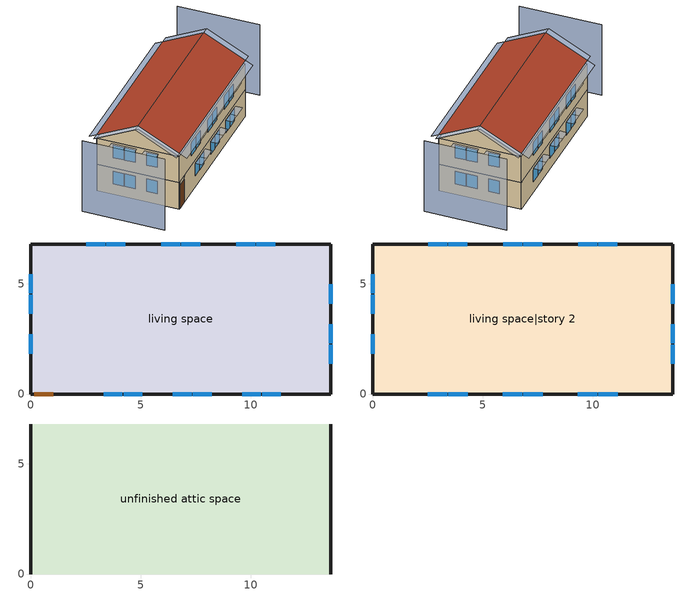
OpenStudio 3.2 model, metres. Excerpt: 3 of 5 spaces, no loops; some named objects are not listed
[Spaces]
living space
 floor foundation (FloorFndGrndFinSlab): 0,0 0,6.82 13.63,6.82 13.63,0 z0
 wall outside (WallExtInsFin): 0,6.82 0,0 0.13,0 1.05,0 13.63,0 13.63,6.82 0,6.82 z0:2.44
 window (WindowConstruction): 3.32,0 4.16,0 / 4.22,0 5.07,0 / 6.46,0 7.31,0 / 7.37,0 8.22,0 / 9.61,0 10.45,0 / 10.52,0 11.36,0 z1:2.13; 11.12,6.82 10.25,6.82 / 10.19,6.82 9.33,6.82 / 7.71,6.82 6.85,6.82 / 6.79,6.82 5.92,6.82 / 4.3,6.82 3.44,6.82 / 3.38,6.82 2.51,6.82 / 0,5.44 0,4.57 / 0,4.51 0,3.65 / 0,2.7 0,1.84 / 13.63,1.38 13.63,2.24 / 13.63,2.3 13.63,3.17 / 13.63,4.11 13.63,4.98 z0.98:2.13
 door (Door): 0.15,0 1.02,0 z0:2.13
living space|story 2
 floor to living space (FloorFinUninsFin): 0,0 0,6.82 13.63,6.82 13.63,0 z2.44
 wall outside (WallExtInsFin): 0,6.82 0,0 13.63,0 13.63,6.82 0,6.82 z2.44:4.88
 window (WindowConstruction): 2.5,0 3.38,0 / 3.44,0 4.32,0 / 5.9,0 6.79,0 / 6.85,0 7.73,0 / 9.31,0 10.19,0 / 10.25,0 11.14,0 z3.4:4.57; 11.12,6.82 10.25,6.82 / 10.19,6.82 9.33,6.82 / 7.71,6.82 6.85,6.82 / 6.79,6.82 5.92,6.82 / 4.3,6.82 3.44,6.82 / 3.38,6.82 2.51,6.82 / 0,5.44 0,4.57 / 0,4.51 0,3.65 / 0,2.7 0,1.84 / 13.63,1.38 13.63,2.24 / 13.63,2.3 13.63,3.17 / 13.63,4.11 13.63,4.98 z3.42:4.57
unfinished attic space
 floor to living space|story 2 (FloorFinInsUnfinAttic): 0,6.82 13.63,6.82 13.63,0 0,0 z4.88
 wall outside (WallExtUninsUnfin): 0,3.41,6.58 0,6.82,4.88 0,0,4.88; 13.63,3.41,6.58 13.63,0,4.88 13.63,6.82,4.88
 roof outside (RoofUnfinInsExt): 13.63,3.41,6.89 0,3.41,6.89 0,0,5.18 13.63,0,5.18; 0,3.41,6.89 13.63,3.41,6.89 13.63,6.82,5.18 0,6.82,5.18
shading: -3.05,6.82 -3.05,0 / 16.68,0 16.68,6.82 z0:6.58; -0.61,6.82,5.18 -0.61,3.41,6.89 0,3.41,6.89 0,6.82,5.18; 14.24,3.41,6.89 14.24,6.82,5.18 13.63,6.82,5.18 13.63,3.41,6.89; 13.63,7.43,4.88 0,7.43,4.88 0,6.82,5.18 13.63,6.82,5.18; 14.24,0,5.18 14.24,3.41,6.89 13.63,3.41,6.89 13.63,0,5.18; -0.61,3.41,6.89 -0.61,0,5.18 0,0,5.18 0,3.41,6.89; 0,-0.61,4.88 13.63,-0.61,4.88 13.63,0,5.18 0,0,5.18; 13.63,3.32 13.63,2.15 14.24,2.15 14.24,3.32 z2.29; 13.63,2.39 13.63,1.22 14.24,1.22 14.24,2.39 z2.29; 13.63,2.39 13.63,1.22 14.24,1.22 14.24,2.39 z4.72; 0,3.5 0,4.67 -0.61,4.67 -0.61,3.5 z2.29; 11.52,0 10.36,0 10.36,-0.61 11.52,-0.61 z2.29; 10.61,0 9.46,0 9.46,-0.61 10.61,-0.61 z2.29; 3.29,6.82 4.46,6.82 4.46,7.43 3.29,7.43 z2.29; 7.46,0 6.31,0 6.31,-0.61 7.46,-0.61 z2.29; 5.22,0 4.07,0 4.07,-0.61 5.22,-0.61 z2.29; 0,1.69 0,2.86 -0.61,2.86 -0.61,1.69 z2.29; 8.37,0 7.22,0 7.22,-0.61 8.37,-0.61 z2.29; 7.88,0 6.69,0 6.69,-0.61 7.88,-0.61 z4.72; 4.32,0 3.16,0 3.16,-0.61 4.32,-0.61 z2.29; 9.18,6.82 10.35,6.82 10.35,7.43 9.18,7.43 z4.72; 3.53,0 2.34,0 2.34,-0.61 3.53,-0.61 z4.72; 10.35,0 9.16,0 9.16,-0.61 10.35,-0.61 z4.72; 4.47,0 3.29,0 3.29,-0.61 4.47,-0.61 z4.72; 13.63,5.13 13.63,3.96 14.24,3.96 14.24,5.13 z2.29; 6.69,6.82 7.86,6.82 7.86,7.43 6.69,7.43 z2.29; 0,4.42 0,5.59 -0.61,5.59 -0.61,4.42 z4.72; 6.69,6.82 7.86,6.82 7.86,7.43 6.69,7.43 z4.72; 6.94,0 5.75,0 5.75,-0.61 6.94,-0.61 z4.72; 5.77,6.82 6.94,6.82 6.94,7.43 5.77,7.43 z4.72; 0,3.5 0,4.67 -0.61,4.67 -0.61,3.5 z4.72; 11.29,0 10.1,0 10.1,-0.61 11.29,-0.61 z4.72; 3.29,6.82 4.46,6.82 4.46,7.43 3.29,7.43 z4.72; 2.36,6.82 3.53,6.82 3.53,7.43 2.36,7.43 z4.72; 10.1,6.82 11.27,6.82 11.27,7.43 10.1,7.43 z2.29; 13.63,3.32 13.63,2.15 14.24,2.15 14.24,3.32 z4.72; 9.18,6.82 10.35,6.82 10.35,7.43 9.18,7.43 z2.29; 5.77,6.82 6.94,6.82 6.94,7.43 5.77,7.43 z2.29; 2.36,6.82 3.53,6.82 3.53,7.43 2.36,7.43 z2.29; 13.63,5.13 13.63,3.96 14.24,3.96 14.24,5.13 z4.72; 10.1,6.82 11.27,6.82 11.27,7.43 10.1,7.43 z4.72; 0,1.69 0,2.86 -0.61,2.86 -0.61,1.69 z4.72; 0,4.42 0,5.59 -0.61,5.59 -0.61,4.42 z2.29
[Site]
Denver Intl Ap_CO_USA: Latitude {deg}=39.83; Longitude {deg}=-104.65; Time Zone {hr}=-7; Elevation {m}=1650; Terrain=Suburbs
[ClimateZones]
Climate Zone Institution Name 1=Building America; Climate Zone Document Year 1=0; Climate Zone Value 1=Cold
[Site:WaterMainsTemperature]
Calculation Method=Correlation; Annual Average Outdoor Air Temperature {C}=10.8753; Maximum Difference In Monthly Average Outdoor Air Temperatures {deltaC}=23.1524
[Site:GroundTemperature:Deep]
10.8753, 10.8753, 10.8753, 10.8753, 10.8753, 10.8753, 10.8753, 10.8753, 10.8753, 10.8753, 10.8753, 10.8753
[Building]
Building 1: North Axis {deg}=180; Standards Number of Stories=2; Standards Number of Above Ground Stories=2; Standards Building Type=singlefamilydetached; Standards Number of Living Units=1
[Material] Roughness=Rough
Name | Thickness {m} | Conductivity {W/m-K} | Density {kg/m3} | Specific Heat {J/kg-K} | Thermal Absorptance | Solar Absorptance | Visible Absorptance
Drywall 0.5 in. | 0.0127 | 0.160291 | 801 | 837.4 | 0.9 | 0.5 | 0.1
FloorUATrussandIns | 0.0889 | 0.0436674 | 50.7834 | 1165.1 | 0.9 | 0.5 | 0.9
FloorUAAdditionalCeilingIns | 0.12827 | 0.0411113 | 16.02 | 1046.75
Asphalt Shingles, Medium | 0.009525 | 0.162714 | 1121.4 | 1465.45 | 0.91 | 0.85 | 0.85
RoofSheathing | 0.01905 | 0.115458 | 512.64 | 1214.23 | 0.82 | 0.3 | 0.3
RoofUARoofIns | 0.18415 | 8.02397 | 37.0049 | 1207.88 | 0.91 | 0.85 | 0.91
Vinyl, Light | 0.009525 | 0.089435 | 177.822 | 1046.75 | 0.9 | 0.3 | 0.3
WallSheathing | 0.0127 | 0.115458 | 512.64 | 1214.23 | 0.82 | 0.3 | 0.3
WallStudAndCavity | 0.0889 | 0.054245 | 162.403 | 1178.92 | 0.9 | 0.3 | 0.9
WallStudAndCavity 1 | 0.0889 | 0.393744 | 83.0341 | 1211.67 | 0.9 | 0.3 | 0.9
WallStudAndCavity 2 | 0.0889 | 0.397942 | 83.0341 | 1211.67 | 0.82 | 0.3 | 0.3
res furniture material living space|story 2 | 0.1524 | 0.115458 | 640.8 | 1214.23 | 0.9 | 0.6 | 0.1
FootingMaterial | 0.2032 | 1.803125 | 2242.8 | 837.4 | 0.9
Concrete 4.0 in. | 0.1016 | 1.803125 | 2242.8 | 837.4 | 0.9
Floor Covering | 0.0127 | 0.0433444 | 54.468 | 1339.84 | 0.9 | 0.9
FloorFinStudAndAirFloor | 0.1397 | 0.557395 | 67.691 | 1210.98 | 0.9 | 0.5 | 0.9
Wood Floor | 0.015875 | 0.115458 | 544.68 | 1214.23
DoorMaterial | 0.04445 | 0.0612267 | 512.64 | 1214.23 | 0.82 | 0.3 | 0.3
[Construction]
FloorFinInsUnfinAttic: Drywall 0.5 in., FloorUATrussandIns, FloorUAAdditionalCeilingIns
RoofUnfinInsExt: Asphalt Shingles, Medium, RoofSheathing, RoofUARoofIns
WallExtInsFin: Vinyl, Light, WallSheathing, WallStudAndCavity, Drywall 0.5 in.
WallExtUninsUnfin: Vinyl, Light, WallSheathing, WallStudAndCavity 1
WallIntFinUninsFin: WallStudAndCavity 2, Drywall 0.5 in.
res furniture construction living space|story 2; res furniture construction living space: res furniture material living space|story 2
FootingConstruction: FootingMaterial
FloorFndGrndFinSlab: Concrete 4.0 in., Floor Covering
FloorFinUninsFin: Drywall 0.5 in., FloorFinStudAndAirFloor, RoofSheathing, Wood Floor, Floor Covering
WindowConstruction: WindowMaterial
Door: DoorMaterial
[WindowMaterial:Shade]
CoolingShade: Solar Transmittance=0.999; Solar Reflectance=0.00099; Visible Transmittance=0.999; Visible Reflectance=0.00099; Thermal Hemispherical Emissivity=1e-05; Thermal Transmittance=0.999; Thickness {m}=0.0001; Conductivity {W/m-K}=10000; Shade to Glass Distance {m}=0.001; Top Opening Multiplier=0; Bottom Opening Multiplier=0; Left-Side Opening Multiplier=0; Right-Side Opening Multiplier=0; Airflow Permeability=0
[WindowMaterial:SimpleGlazingSystem]
WindowMaterial: U-Factor {W/m2-K}=2.10086; Solar Heat Gain Coefficient=0.21
[ThermalZone] Use Ideal Air Loads=No
living zone: Thermostat=living zone temperature setpoint
unfinished attic zone: 
res ds res ashp clg asys ret air zone; res ds res ashp htg asys ret air zone: Volume {m3}=0.25
[Sizing:Zone] Zone Cooling Design Supply Air Temperature Input Method=SupplyAirTemperature; Zone Cooling Design Supply Air Temperature {C}=14; Zone Cooling Design Supply Air Temperature Difference {deltaC}=11.11; Zone Heating Design Supply Air Temperature Input Method=SupplyAirTemperature; Zone Heating Design Supply Air Temperature {C}=40; Zone Heating Design Supply Air Temperature Difference {deltaC}=11.11; Zone Cooling Design Supply Air Humidity Ratio {kg-H2O/kg-air}=0.0085; Zone Heating Design Supply Air Humidity Ratio {kg-H2O/kg-air}=0.008; Cooling Design Air Flow Method=DesignDay; Heating Design Air Flow Method=DesignDay; Account for Dedicated Outdoor Air System=No; Dedicated Outdoor Air System Control Strategy=NeutralSupplyAir; Dedicated Outdoor Air Low Setpoint Temperature for Design {C}=autosize; Dedicated Outdoor Air High Setpoint Temperature for Design {C}=autosize
unfinished attic zone; res ds res ashp clg asys ret air zone; res ds res ashp htg asys ret air zone
[Space]
Name | Space Type | Thermal Zone | Building Unit
living space; living space|story 2 | Space Type 1 | living zone | unit 1
unfinished attic space | Space Type 2 | unfinished attic zone
res ds res ashp clg asys ret air space |  | res ds res ashp clg asys ret air zone
res ds res ashp htg asys ret air space |  | res ds res ashp htg asys ret air zone
[SpaceType]
Name | Standards Space Type
Space Type 1 | living
Space Type 2 | unfinished attic
[BuildingUnit]
unit 1: Building Unit Type=Residential
[External:File]
8760.csv: File=8760.csv
[People:Definition] Number of People Calculation Method=People; Number of People {people}=1.32; Fraction Radiant=0.319734; Sensible Heat Fraction=0.573; Carbon Dioxide Generation Rate {m3/s-W}=0; Enable ASHRAE 55 Comfort Warnings=No; Mean Radiant Temperature Calculation Type=ZoneAveraged
res occupants|living space; res occupants|living space|story 2
[People] Number of People Schedule=occupants; Activity Level Schedule=res occupants activity schedule; Multiplier=1
Name | People Definition | Space or SpaceType
res occupants|living space | res occupants|living space | living space
res occupants|living space|story 2 | res occupants|living space|story 2 | living space|story 2
[InternalMass:Definition] Design Level Calculation Method=SurfaceArea
Name | Construction | Surface Area {m2}
living space|story 2 Partition; living space Partition | WallIntFinUninsFin | 92.903
res furniture mass living space|story 2 | res furniture construction living space|story 2 | 37.1612
res furniture mass living space | res furniture construction living space | 37.1612
[InternalMass] Multiplier=1
Name | Internal Mass Definition | Space or SpaceType
living space|story 2 Partition | living space|story 2 Partition | living space|story 2
living space Partition | living space Partition | living space
res furniture mass living space|story 2 | res furniture mass living space|story 2 | living space|story 2
res furniture mass living space | res furniture mass living space | living space
[Foundation:Kiva]
Foundation Kiva 1: Wall Height Above Grade {m}=0.2032; Wall Depth Below Slab {m}=0.2032; Footing Wall Construction=FootingConstruction
[Foundation:Kiva:Settings]
Soil Conductivity {W/m-K}=1.731; Soil Density {kg/m3}=1842.3; Soil Specific Heat {J/kg-K}=418.7; Ground Solar Absorptivity=0.9; Ground Thermal Absorptivity=0.9; Ground Surface Roughness {m}=0.03; Far-Field Width {m}=40; Deep-Ground Boundary Condition=ZeroFlux; Deep-Ground Depth {m}=40; Minimum Cell Dimension {m}=0.02; Maximum Cell Growth Coefficient=1.5; Simulation Timestep=Hourly
[SurfaceProperty:ExposedFoundationPerimeter]
Surface 1: Exposed Perimeter Calculation Method=TotalExposedPerimeter; Total Exposed Perimeter {m}=40.8932
[ShadingControl]
WindowShadingControl: Shading Type=InteriorShade; Shading Device Material=CoolingShade; Shading Control Type=OnIfScheduleAllows; Schedule=Window shading schedule; Shading Control Is Scheduled=Yes; Multiple Surface Control Type=Sequential; Sub Surface Name 1=Surface 4 - Window 2; Sub Surface Name 2=Surface 4 - Window 1; Sub Surface Name 3=Surface 10 - Window 1; Sub Surface Name 4=Surface 2 - Window 2; Sub Surface Name 5=Surface 5 - Window 6; Sub Surface Name 6=Surface 5 - Window 5; Sub Surface Name 7=Surface 3 - Window 5; Sub Surface Name 8=Surface 5 - Window 3; Sub Surface Name 9=Surface 5 - Window 2; Sub Surface Name 10=Surface 2 - Window 3; Sub Surface Name 11=Surface 5 - Window 4; Sub Surface Name 12=Surface 11 - Window 4; Sub Surface Name 13=Surface 5 - Window 1; Sub Surface Name 14=Surface 9 - Window 2; Sub Surface Name 15=Surface 11 - Window 1; Sub Surface Name 16=Surface 11 - Window 5; Sub Surface Name 17=Surface 11 - Window 2; Sub Surface Name 18=Surface 4 - Window 3; Sub Surface Name 19=Surface 3 - Window 3; Sub Surface Name 20=Surface 8 - Window 1; Sub Surface Name 21=Surface 9 - Window 3; Sub Surface Name 22=Surface 11 - Window 3; Sub Surface Name 23=Surface 9 - Window 4; Sub Surface Name 24=Surface 8 - Window 2; Sub Surface Name 25=Surface 11 - Window 6; Sub Surface Name 26=Surface 9 - Window 5; Sub Surface Name 27=Surface 9 - Window 6; Sub Surface Name 28=Surface 3 - Window 1; Sub Surface Name 29=Surface 10 - Window 2; Sub Surface Name 30=Surface 3 - Window 2; Sub Surface Name 31=Surface 3 - Window 4; Sub Surface Name 32=Surface 3 - Window 6; Sub Surface Name 33=Surface 10 - Window 3; Sub Surface Name 34=Surface 9 - Window 1; Sub Surface Name 35=Surface 8 - Window 3; Sub Surface Name 36=Surface 2 - Window 1
[WaterUse:Equipment:Definition]
Name | Peak Flow Rate {m3/s} | Target Temperature Schedule
res shower | 0.0176332 | fixtures temperature schedule
res sink | 0.0157378 | fixtures temperature schedule
res bath | 0.00441644 | fixtures temperature schedule
res shower dist; res sink dist; res bath dist | 0 | fixtures temperature schedule
res cw | 0.00629939 | res cw temperature schedule
res dw | 0.00104011 | res dw temperature schedule
[WaterUse:Equipment] Space=living space
Name | Water Use Equipment Definition | Flow Rate Fraction Schedule
res shower | res shower | showers
res sink | res sink | sinks
res bath | res bath | baths
res shower dist | res shower dist | showers
res sink dist | res sink dist | sinks
res bath dist | res bath dist | baths
res cw | res cw | clothes_washer
res dw | res dw | dishwasher
[OtherEquipment:Definition] Design Level Calculation Method=EquipmentLevel
Name | Design Level {W} | Fraction Latent | Fraction Radiant | Fraction Lost
res shower | 507081 | 0.487197 | 0 | 0
res sink | 158036 | 0.312221 | 0 | 0
res bath | 65146.3 | 0 | 0 | 0
res hot water distribution | 99.0622 | 0 | 0 | 0
res cd gas | 195439 | 0.05 | 0.06 | 0.85
res range gas | 373.944 | 0.2 | 0.18 | 0.5
res ds res ashp clg asys SupSLkToLvEq; res ds res ashp clg asys SupLatLkToLvEq; res ds res ashp clg asys SupDCnToLvEq; res ds res ashp clg asys SupDCnToAhEq; res ds res ashp clg asys RetDCnToPlEq; res ds res ashp clg asys RetDCnToAhEquip; res ds res ashp clg asys SupSLkToAhEq; res ds res ashp clg asys SupLatLkToAhEq; res ds res ashp clg asys RetSLkEq; res ds res ashp clg asys RetLatLkEq; res ds res ashp htg asys SupSLkToLvEq; res ds res ashp htg asys SupLatLkToLvEq; res ds res ashp htg asys SupDCnToLvEq; res ds res ashp htg asys SupDCnToAhEq; res ds res ashp htg asys RetDCnToPlEq; res ds res ashp htg asys RetDCnToAhEquip; res ds res ashp htg asys SupSLkToAhEq; res ds res ashp htg asys SupLatLkToAhEq; res ds res ashp htg asys RetSLkEq; res ds res ashp htg asys RetLatLkEq | 0
[OtherEquipment]
Name | Other Equipment Definition | Space or SpaceType | Schedule | Fuel Type
res shower | res shower | living space | showers
res sink | res sink | living space | sinks
res bath | res bath | living space | baths
res hot water distribution | res hot water distribution | living space | res hot water distribution schedule
res cd gas | res cd gas | living space | clothes_dryer | NaturalGas
res range gas | res range gas | living space | cooking_range | NaturalGas
res ds res ashp clg asys SupSLkToLvEq | res ds res ashp clg asys SupSLkToLvEq | living space | Always On Discrete | None
res ds res ashp clg asys SupLatLkToLvEq | res ds res ashp clg asys SupLatLkToLvEq | living space | Always On Discrete | None
res ds res ashp clg asys SupDCnToLvEq | res ds res ashp clg asys SupDCnToLvEq | living space | Always On Discrete | None
res ds res ashp clg asys SupDCnToAhEq | res ds res ashp clg asys SupDCnToAhEq | unfinished attic space | Always On Discrete | None
res ds res ashp clg asys RetDCnToPlEq | res ds res ashp clg asys RetDCnToPlEq | res ds res ashp clg asys ret air space | Always On Discrete | None
res ds res ashp clg asys RetDCnToAhEquip | res ds res ashp clg asys RetDCnToAhEquip | unfinished attic space | Always On Discrete | None
res ds res ashp clg asys SupSLkToAhEq | res ds res ashp clg asys SupSLkToAhEq | unfinished attic space | Always On Discrete | None
res ds res ashp clg asys SupLatLkToAhEq | res ds res ashp clg asys SupLatLkToAhEq | unfinished attic space | Always On Discrete | None
res ds res ashp clg asys RetSLkEq | res ds res ashp clg asys RetSLkEq | res ds res ashp clg asys ret air space | Always On Discrete | None
res ds res ashp clg asys RetLatLkEq | res ds res ashp clg asys RetLatLkEq | res ds res ashp clg asys ret air space | Always On Discrete | None
res ds res ashp htg asys SupSLkToLvEq | res ds res ashp htg asys SupSLkToLvEq | living space | Always On Discrete | None
res ds res ashp htg asys SupLatLkToLvEq | res ds res ashp htg asys SupLatLkToLvEq | living space | Always On Discrete | None
res ds res ashp htg asys SupDCnToLvEq | res ds res ashp htg asys SupDCnToLvEq | living space | Always On Discrete | None
res ds res ashp htg asys SupDCnToAhEq | res ds res ashp htg asys SupDCnToAhEq | unfinished attic space | Always On Discrete | None
res ds res ashp htg asys RetDCnToPlEq | res ds res ashp htg asys RetDCnToPlEq | res ds res ashp htg asys ret air space | Always On Discrete | None
res ds res ashp htg asys RetDCnToAhEquip | res ds res ashp htg asys RetDCnToAhEquip | unfinished attic space | Always On Discrete | None
res ds res ashp htg asys SupSLkToAhEq | res ds res ashp htg asys SupSLkToAhEq | unfinished attic space | Always On Discrete | None
res ds res ashp htg asys SupLatLkToAhEq | res ds res ashp htg asys SupLatLkToAhEq | unfinished attic space | Always On Discrete | None
res ds res ashp htg asys RetSLkEq | res ds res ashp htg asys RetSLkEq | res ds res ashp htg asys ret air space | Always On Discrete | None
res ds res ashp htg asys RetLatLkEq | res ds res ashp htg asys RetLatLkEq | res ds res ashp htg asys ret air space | Always On Discrete | None
[ThermostatSetpoint:DualSetpoint]
living zone temperature setpoint: Heating Setpoint Temperature Schedule=res heating setpoint; Cooling Setpoint Temperature Schedule=res cooling setpoint
[ElectricEquipment:Definition] Design Level Calculation Method=EquipmentLevel
Name | Design Level {W} | Fraction Latent | Fraction Radiant | Fraction Lost
res refrig | 65.0889 | 0 | 0 | 0
res cw | 70491.5 | 0 | 0.48 | 0.2
res cd electric | 14710.5 | 0 | 0.6 | 0
res dw | 136388 | 0.15 | 0.36 | 0.25
res range electric | 35.8746 | 0.3 | 0.24 | 0.3
res misc plug loads|living space; res misc plug loads|living space|story 2 | 231.437 | 0.021 | 0.558 | 0.049
res infil_1 house fan; res infil_1 range fan; res infil_1 bath fan | 0 | 0 | 0 | 1
[ElectricEquipment]
Name | Electric Equipment Definition | Space or SpaceType | Schedule
res refrig | res refrig | living space | res refrig schedule
res cw | res cw | living space | clothes_washer_power
res cd electric | res cd electric | living space | clothes_dryer
res dw | res dw | living space | dishwasher_power
res range electric | res range electric | living space | cooking_range
res misc plug loads|living space | res misc plug loads|living space | living space | plug_loads
res misc plug loads|living space|story 2 | res misc plug loads|living space|story 2 | living space|story 2 | plug_loads
res infil_1 house fan | res infil_1 house fan | living space | Always On Discrete
res infil_1 range fan | res infil_1 range fan | living space | Always On Discrete
res infil_1 bath fan | res infil_1 bath fan | living space | Always On Discrete
[Lights:Definition] Design Level Calculation Method=LightingLevel; Lighting Level {W}=257.503; Fraction Radiant=0.6; Fraction Visible=0.2; Return Air Fraction=0
res lighting interior living space; res lighting interior living space|story 2
[Lights] Schedule=lighting_interior; Fraction Replaceable=1
Name | Lights Definition | Space or SpaceType
res lighting interior living space | res lighting interior living space | living space
res lighting interior living space|story 2 | res lighting interior living space|story 2 | living space|story 2
[Exterior:Lights:Definition]
res lighting exterior: Design Level {W}=45.3257
[Exterior:Lights]
res lighting exterior: Exterior Lights Definition=res lighting exterior; Schedule=lighting_exterior
[SpaceInfiltration:EffectiveLeakageArea]
res infil|unfinished attic space: Space or SpaceType=unfinished attic space; Schedule=Always On Discrete; Effective Air Leakage Area {cm2}=3093.67; Stack Coefficient=0.000139594; Wind Coefficient=4.10673e-05
[EnergyManagementSystem:Sensor]
Name | Output Variable or Output Meter | Output Variable or Output Meter Index Key
res_nv_pb_s | Site Outdoor Air Barometric Pressure
res_af_vw_s | Site Wind Speed
res_nv_wt_s | Site Outdoor Air Humidity Ratio
res_nv_1_nva_s | Schedule Value | res nv_1 avail schedule
res_nv_1_sp_s | Schedule Value | res nv_1 temp schedule
res_ds_res_ashp_clg_asys_ah_mfr_s | System Node Mass Flow Rate | Node 24
res_ds_res_ashp_clg_asys_ah_vfr_s | System Node Current Density Volume Flow Rate | Node 24
res_ds_res_ashp_clg_asys_ah_tt_s | System Node Temperature | Node 24
res_ds_res_ashp_clg_asys_ra_t_s | System Node Temperature | Node 27
res_ds_res_ashp_clg_asys_ah_wt_s | System Node Humidity Ratio | Node 24
res_ds_res_ashp_clg_asys_ra_w_s | System Node Humidity Ratio | Node 27
res_ds_res_ashp_clg_asys_ah_t_s; res_ds_res_ashp_htg_asys_ah_t_s | Zone Air Temperature | unfinished attic zone
res_ds_res_ashp_clg_asys_ah_w_s; res_ds_res_ashp_htg_asys_ah_w_s | Zone Mean Air Humidity Ratio | unfinished attic zone
res_ds_res_ashp_htg_asys_ah_mfr_s | System Node Mass Flow Rate | Node 17
res_ds_res_ashp_htg_asys_ah_vfr_s | System Node Current Density Volume Flow Rate | Node 17
res_ds_res_ashp_htg_asys_ah_tt_s | System Node Temperature | Node 17
res_ds_res_ashp_htg_asys_ra_t_s | System Node Temperature | Node 20
res_ds_res_ashp_htg_asys_ah_wt_s | System Node Humidity Ratio | Node 17
res_ds_res_ashp_htg_asys_ra_w_s | System Node Humidity Ratio | Node 20
res_infil_1_range_sch_s | Schedule Value | res mv_1 range exhaust schedule
res_infil_1_bath_sch_s | Schedule Value | res mv_1 bath exhaust schedule
res_infil_1_dryer_sch_s | Schedule Value | clothes_dryer_exhaust
res_infil_1_wh_sch_s | Schedule Value | Always On Discrete
[SpaceInfiltration:DesignFlowRate] Space or SpaceType=living space; Schedule=Always On Discrete; Design Flow Rate Calculation Method=Flow/Space; Design Flow Rate {m3/s}=0
res nv_1 flow; res infil_1 flow
[EnergyManagementSystem:Actuator]
Name | Actuated Component | Actuated Component Type | Actuated Component Control Type
res_nv_1_flow_act | res nv_1 flow | Zone Infiltration | Air Exchange Flow Rate
res_ds_res_ashp_clg_asys_SupSLkToLvEq_act | res ds res ashp clg asys SupSLkToLvEq | OtherEquipment | Power Level
res_ds_res_ashp_clg_asys_SupLatLkToLvEq_act | res ds res ashp clg asys SupLatLkToLvEq | OtherEquipment | Power Level
res_ds_res_ashp_clg_asys_SupDCnToLvEq_act | res ds res ashp clg asys SupDCnToLvEq | OtherEquipment | Power Level
res_ds_res_ashp_clg_asys_SupDCnToAhEq_act | res ds res ashp clg asys SupDCnToAhEq | OtherEquipment | Power Level
res_ds_res_ashp_clg_asys_RetDCnToPlEq_act | res ds res ashp clg asys RetDCnToPlEq | OtherEquipment | Power Level
res_ds_res_ashp_clg_asys_RetDCnToAhEquip_act | res ds res ashp clg asys RetDCnToAhEquip | OtherEquipment | Power Level
res_ds_res_ashp_clg_asys_SupSLkToAhEq_act | res ds res ashp clg asys SupSLkToAhEq | OtherEquipment | Power Level
res_ds_res_ashp_clg_asys_SupLatLkToAhEq_act | res ds res ashp clg asys SupLatLkToAhEq | OtherEquipment | Power Level
res_ds_res_ashp_clg_asys_RetSLkEq_act | res ds res ashp clg asys RetSLkEq | OtherEquipment | Power Level
res_ds_res_ashp_clg_asys_RetLatLkEq_act | res ds res ashp clg asys RetLatLkEq | OtherEquipment | Power Level
res_ds_res_ashp_clg_asys_AhToLivMix_act | res ds res ashp clg asys AhToLivMix | ZoneMixing | Air Exchange Flow Rate
res_ds_res_ashp_clg_asys_LivToAhMix_act | res ds res ashp clg asys LivToAhMix | ZoneMixing | Air Exchange Flow Rate
res_ds_res_ashp_htg_asys_SupSLkToLvEq_act | res ds res ashp htg asys SupSLkToLvEq | OtherEquipment | Power Level
res_ds_res_ashp_htg_asys_SupLatLkToLvEq_act | res ds res ashp htg asys SupLatLkToLvEq | OtherEquipment | Power Level
res_ds_res_ashp_htg_asys_SupDCnToLvEq_act | res ds res ashp htg asys SupDCnToLvEq | OtherEquipment | Power Level
res_ds_res_ashp_htg_asys_SupDCnToAhEq_act | res ds res ashp htg asys SupDCnToAhEq | OtherEquipment | Power Level
res_ds_res_ashp_htg_asys_RetDCnToPlEq_act | res ds res ashp htg asys RetDCnToPlEq | OtherEquipment | Power Level
res_ds_res_ashp_htg_asys_RetDCnToAhEquip_act | res ds res ashp htg asys RetDCnToAhEquip | OtherEquipment | Power Level
res_ds_res_ashp_htg_asys_SupSLkToAhEq_act | res ds res ashp htg asys SupSLkToAhEq | OtherEquipment | Power Level
res_ds_res_ashp_htg_asys_SupLatLkToAhEq_act | res ds res ashp htg asys SupLatLkToAhEq | OtherEquipment | Power Level
res_ds_res_ashp_htg_asys_RetSLkEq_act | res ds res ashp htg asys RetSLkEq | OtherEquipment | Power Level
res_ds_res_ashp_htg_asys_RetLatLkEq_act | res ds res ashp htg asys RetLatLkEq | OtherEquipment | Power Level
res_ds_res_ashp_htg_asys_AhToLivMix_act | res ds res ashp htg asys AhToLivMix | ZoneMixing | Air Exchange Flow Rate
res_ds_res_ashp_htg_asys_LivToAhMix_act | res ds res ashp htg asys LivToAhMix | ZoneMixing | Air Exchange Flow Rate
res_infil_1_house_fan_act | res infil_1 house fan | ElectricEquipment | Electricity Rate
res_infil_1_range_fan_act | res infil_1 range fan | ElectricEquipment | Electricity Rate
res_infil_1_bath_fan_act | res infil_1 bath fan | ElectricEquipment | Electricity Rate
res_infil_1_flow_act | res infil_1 flow | Zone Infiltration | Air Exchange Flow Rate
[EnergyManagementSystem:Program]
res_nv_1_program: Set Tdiff = res_af_1_tin_s-res_af_1_tt_s; Set dT = (@Abs Tdiff); Set pt = (@RhFnTdbWPb res_af_1_tt_s res_nv_wt_s res_nv_pb_s); Set NVA = 14215.228579017583; Set Cs = 0.00017926040778923255; Set Cw = 8.70903777141566e-05; Set MNV = 2.5170530303999974; Set MHR = 0.0115; Set MRH = 0.7; Set temp1 = (res_nv_1_nva_s*NVA); Set SGNV = temp1*((((Cs*dT)+(Cw*(res_af_vw_s^2)))^0.5)/1000); If (res_nv_wt_s<MHR) && (pt<MRH) && (res_af_1_tin_s>res_nv_1_sp_s); Set temp2 = (res_af_1_tin_s-res_nv_1_sp_s); Set NVadj1 = temp2/(res_af_1_tin_s-res_af_1_tt_s); Set NVadj2 = (@Min NVadj1 1); Set NVadj3 = (@Max NVadj2 0); Set NVadj = SGNV*NVadj3; Set res_nv_1_flow_act = (@Min NVadj MNV); Else; Set res_nv_1_flow_act = 0; EndIf
res_ds_res_ashp_clg_asys_program: Set res_ds_res_ashp_clg_asys_AhMfr = res_ds_res_ashp_clg_asys_ah_mfr_s; Set res_ds_res_ashp_clg_asys_FanRtf = res_ds_res_ashp_clg_asys_fan_rtf_s; Set res_ds_res_ashp_clg_asys_AhVfr = res_ds_res_ashp_clg_asys_ah_vfr_s; Set res_ds_res_ashp_clg_asys_AhTt = res_ds_res_ashp_clg_asys_ah_tt_s; Set res_ds_res_ashp_clg_asys_AhWt = res_ds_res_ashp_clg_asys_ah_wt_s; Set res_ds_res_ashp_clg_asys_RaT = res_ds_res_ashp_clg_asys_ra_t_s; Set res_ds_res_ashp_clg_asys_RaW = res_ds_res_ashp_clg_asys_ra_w_s; Set res_ds_res_ashp_clg_asys_AhT = res_ds_res_ashp_clg_asys_ah_t_s; Set res_ds_res_ashp_clg_asys_AhW = res_ds_res_ashp_clg_asys_ah_w_s; Run res_ds_res_ashp_clg_asys_lk_subrout; Set res_ds_res_ashp_clg_asys_SupSLkToLvEq_act = res_ds_res_ashp_clg_asys_SupSLkToLv; Set res_ds_res_ashp_clg_asys_SupLatLkToLvEq_act = res_ds_res_ashp_clg_asys_SupLatLkToLv; Set res_ds_res_ashp_clg_asys_SupDCnToLvEq_act = res_ds_res_ashp_clg_asys_SupDCnToLv; Set res_ds_res_ashp_clg_asys_SupDCnToAhEq_act = res_ds_res_ashp_clg_asys_SupDCnToAh; Set res_ds_res_ashp_clg_asys_SupSLkToAhEq_act = res_ds_res_ashp_clg_asys_SupSLkToAh; Set res_ds_res_ashp_clg_asys_SupLatLkToAhEq_act = res_ds_res_ashp_clg_asys_SupLatLkToAh; Set res_ds_res_ashp_clg_asys_RetSLkEq_act = res_ds_res_ashp_clg_asys_RetSLk; Set res_ds_res_ashp_clg_asys_RetLatLkEq_act = res_ds_res_ashp_clg_asys_RetLatLk; Set res_ds_res_ashp_clg_asys_RetDCnToPlEq_act = res_ds_res_ashp_clg_asys_RetDCnToPl; Set res_ds_res_ashp_clg_asys_RetDCnToAhEquip_act = res_ds_res_ashp_clg_asys_RetDCnToAh; Set res_ds_res_ashp_clg_asys_AhToLivMix_act = res_ds_res_ashp_clg_asys_AhToLiv; Set res_ds_res_ashp_clg_asys_LivToAhMix_act = res_ds_res_ashp_clg_asys_LivToAh
res_ds_res_ashp_htg_asys_program: Set res_ds_res_ashp_htg_asys_AhMfr = res_ds_res_ashp_htg_asys_ah_mfr_s; Set res_ds_res_ashp_htg_asys_FanRtf = res_ds_res_ashp_htg_asys_fan_rtf_s; Set res_ds_res_ashp_htg_asys_AhVfr = res_ds_res_ashp_htg_asys_ah_vfr_s; Set res_ds_res_ashp_htg_asys_AhTt = res_ds_res_ashp_htg_asys_ah_tt_s; Set res_ds_res_ashp_htg_asys_AhWt = res_ds_res_ashp_htg_asys_ah_wt_s; Set res_ds_res_ashp_htg_asys_RaT = res_ds_res_ashp_htg_asys_ra_t_s; Set res_ds_res_ashp_htg_asys_RaW = res_ds_res_ashp_htg_asys_ra_w_s; Set res_ds_res_ashp_htg_asys_AhT = res_ds_res_ashp_htg_asys_ah_t_s; Set res_ds_res_ashp_htg_asys_AhW = res_ds_res_ashp_htg_asys_ah_w_s; Run res_ds_res_ashp_htg_asys_lk_subrout; Set res_ds_res_ashp_htg_asys_SupSLkToLvEq_act = res_ds_res_ashp_htg_asys_SupSLkToLv; Set res_ds_res_ashp_htg_asys_SupLatLkToLvEq_act = res_ds_res_ashp_htg_asys_SupLatLkToLv; Set res_ds_res_ashp_htg_asys_SupDCnToLvEq_act = res_ds_res_ashp_htg_asys_SupDCnToLv; Set res_ds_res_ashp_htg_asys_SupDCnToAhEq_act = res_ds_res_ashp_htg_asys_SupDCnToAh; Set res_ds_res_ashp_htg_asys_SupSLkToAhEq_act = res_ds_res_ashp_htg_asys_SupSLkToAh; Set res_ds_res_ashp_htg_asys_SupLatLkToAhEq_act = res_ds_res_ashp_htg_asys_SupLatLkToAh; Set res_ds_res_ashp_htg_asys_RetSLkEq_act = res_ds_res_ashp_htg_asys_RetSLk; Set res_ds_res_ashp_htg_asys_RetLatLkEq_act = res_ds_res_ashp_htg_asys_RetLatLk; Set res_ds_res_ashp_htg_asys_RetDCnToPlEq_act = res_ds_res_ashp_htg_asys_RetDCnToPl; Set res_ds_res_ashp_htg_asys_RetDCnToAhEquip_act = res_ds_res_ashp_htg_asys_RetDCnToAh; Set res_ds_res_ashp_htg_asys_AhToLivMix_act = res_ds_res_ashp_htg_asys_AhToLiv; Set res_ds_res_ashp_htg_asys_LivToAhMix_act = res_ds_res_ashp_htg_asys_LivToAh
res_infil_1_program: Set p_m = 0.14; Set p_s = 0.22; Set s_m = 270; Set s_s = 370; Set z_m = 9.99744; Set z_s = 4.8768; Set f_t = (((s_m/z_m)^p_m)*((z_s/s_s)^p_s)); Set Tdiff = res_af_1_tin_s-res_af_1_tt_s; Set dT = @Abs Tdiff; Set c = 0.0697; Set Cs = 0.0876; Set Cw = 0.1284; Set n = 0.67; Set sft = (f_t*0.7000000000000001); Set temp1 = ((c*Cw)*((sft*res_af_vw_s)^(2*n)))^2; Set Qn = (((c*Cs*(dT^n))^2)+temp1)^0.5; Set Tdiff = res_af_1_tin_s-res_af_1_tt_s; Set dT = @Abs Tdiff; Set QWHV = res_infil_1_wh_sch_s*0.0236; Set Qrange = res_infil_1_range_sch_s*0.0472; Set Qdryer = res_infil_1_dryer_sch_s*0.0472; Set Qbath = res_infil_1_bath_sch_s*0.0472; Set QhpwhOut = 0; Set QhpwhIn = 0; Set QductsOut = 0; Set QductsIn = 0; Set QductsOut = QductsOut+res_ds_res_ashp_clg_asys_lk_ret_fan_equiv; Set QductsIn = QductsIn+res_ds_res_ashp_clg_asys_lk_sup_fan_equiv; Set QductsOut = QductsOut+res_ds_res_ashp_htg_asys_lk_ret_fan_equiv; Set QductsIn = QductsIn+res_ds_res_ashp_htg_asys_lk_sup_fan_equiv; Set Qout = QWHV+Qrange+Qbath+Qdryer+QhpwhOut+QductsOut; Set Qin = QhpwhIn+QductsIn; Set Qu = (@Abs (Qout-Qin)); Set Qb = (@Min Qout Qin); Set faneff_wh = 0.9438948864000002; Set res_infil_1_house_fan_act = (QWHV*300)/faneff_wh*1; Set faneff_sp = 0.4719474432000001; Set res_infil_1_range_fan_act = (Qrange*300)/faneff_sp; Set res_infil_1_bath_fan_act = (Qbath*300)/faneff_sp; Set Q_acctd_for_elsewhere = QhpwhOut+QhpwhIn+QductsOut+QductsIn; Set res_infil_1_flow_act = (((Qu^2)+(Qn^2))^0.5)-Q_acctd_for_elsewhere; Set res_infil_1_flow_act = (@Max res_infil_1_flow_act 0)
[AirLoopHVAC:ReturnPlenum]
Name | ThermalZone
res ashp clg asys return plenum | res ds res ashp clg asys ret air zone
res ashp htg asys return plenum | res ds res ashp htg asys ret air zone
[ZoneMixing] Schedule=Always On Continuous; Design Flow Rate Calculation Method=Flow/Zone; Design Flow Rate {m3/s}=0
Name | Zone | Source Zone
res ds res ashp clg asys AhToLivMix; res ds res ashp htg asys AhToLivMix | living zone | unfinished attic zone
res ds res ashp clg asys LivToAhMix; res ds res ashp htg asys LivToAhMix | unfinished attic zone | living zone
[EnergyManagementSystem:Subroutine]
res_ds_res_ashp_clg_asys_lk_subrout: Set f_sup = 0.1499250749250749; Set f_ret = 0.0750749250749251; Set f_OA = 0.0748501498501498; Set oafrate = f_OA * res_ds_res_ashp_clg_asys_AhVfr; Set suplkfrate = f_sup * res_ds_res_ashp_clg_asys_AhVfr; Set retlkfrate = f_ret * res_ds_res_ashp_clg_asys_AhVfr; Set res_ds_res_ashp_clg_asys_AhToLiv = (@Abs (suplkfrate-retlkfrate-oafrate)); Set res_ds_res_ashp_clg_asys_LivToAh = 0; Set res_ds_res_ashp_clg_asys_lk_sup_fan_equiv = 0; Set res_ds_res_ashp_clg_asys_lk_ret_fan_equiv = oafrate; If res_ds_res_ashp_clg_asys_AhMfr>0; Set h_SA=(@HFnTdbW res_ds_res_ashp_clg_asys_AhTt res_ds_res_ashp_clg_asys_AhWt); Set h_AHZ=(@HFnTdbW res_ds_res_ashp_clg_asys_AhT res_ds_res_ashp_clg_asys_AhW); Set h_RA=(@HFnTdbW res_ds_res_ashp_clg_asys_RaT res_ds_res_ashp_clg_asys_RaW); Set h_fg=(@HfgAirFnWTdb res_ds_res_ashp_clg_asys_AhWt res_ds_res_ashp_clg_asys_AhTt); Set SALkQtot=f_sup*res_ds_res_ashp_clg_asys_AhMfr*(h_RA-h_SA); Set temp1=h_fg*(res_ds_res_ashp_clg_asys_RaW-res_ds_res_ashp_clg_asys_AhWt); Set res_ds_res_ashp_clg_asys_SupLatLkToLv = f_sup*res_ds_res_ashp_clg_asys_AhMfr*temp1; Set res_ds_res_ashp_clg_asys_SupSLkToLv = SALkQtot-res_ds_res_ashp_clg_asys_SupLatLkToLv; Set eTm=(res_ds_res_ashp_clg_asys_FanRtf/(res_ds_res_ashp_clg_asys_AhMfr*1006.0))*125.669; Set eTm=0-eTm; Set temp4=res_ds_res_ashp_clg_asys_AhT; Set tsup=temp4+((res_ds_res_ashp_clg_asys_AhTt-res_ds_res_ashp_clg_asys_AhT)*(@Exp eTm)); Set temp5=tsup-res_ds_res_ashp_clg_asys_AhTt; Set res_ds_res_ashp_clg_asys_SupDCnToLv = res_ds_res_ashp_clg_asys_AhMfr*1006.0*temp5; Set res_ds_res_ashp_clg_asys_SupDCnToAh = 0-res_ds_res_ashp_clg_asys_SupDCnToLv; Set eTm=(res_ds_res_ashp_clg_asys_FanRtf/(res_ds_res_ashp_clg_asys_AhMfr*1006.0))*46.544; Set eTm=0-eTm; Set temp6=res_ds_res_ashp_clg_asys_AhT; Set tret=temp6+((res_ds_res_ashp_clg_asys_RaT-res_ds_res_ashp_clg_asys_AhT)*(@Exp eTm)); Set temp7=tret-res_ds_res_ashp_clg_asys_RaT; Set res_ds_res_ashp_clg_asys_RetDCnToPl=res_ds_res_ashp_clg_asys_AhMfr*1006.0*temp7; Set res_ds_res_ashp_clg_asys_RetDCnToAh=0-res_ds_res_ashp_clg_asys_RetDCnToPl; Set res_ds_res_ashp_clg_asys_RetLatLk=0; Set temp2=(res_ds_res_ashp_clg_asys_AhT-res_ds_res_ashp_clg_asys_RaT); Set res_ds_res_ashp_clg_asys_RetSLk=f_ret*res_ds_res_ashp_clg_asys_AhMfr*1006.0*temp2; Set QtLkToAHZn=f_sup*res_ds_res_ashp_clg_asys_AhMfr*(h_SA-h_AHZ); Set temp3=(res_ds_res_ashp_clg_asys_AhWt-res_ds_res_ashp_clg_asys_AhW); Set res_ds_res_ashp_clg_asys_SupLatLkToAh=f_sup*res_ds_res_ashp_clg_asys_AhMfr*h_fg; Set res_ds_res_ashp_clg_asys_SupLatLkToAh=res_ds_res_ashp_clg_asys_SupLatLkToAh*temp3; Set res_ds_res_ashp_clg_asys_SupSLkToAh=QtLkToAHZn-res_ds_res_ashp_clg_asys_SupLatLkToAh; Else; Set res_ds_res_ashp_clg_asys_SupLatLkToLv=0; Set res_ds_res_ashp_clg_asys_SupSLkToLv=0; Set res_ds_res_ashp_clg_asys_SupDCnToLv=0; Set res_ds_res_ashp_clg_asys_SupDCnToAh=0; Set res_ds_res_ashp_clg_asys_RetDCnToPl=0; Set res_ds_res_ashp_clg_asys_RetDCnToAh=0; Set res_ds_res_ashp_clg_asys_RetLatLk=0; Set res_ds_res_ashp_clg_asys_RetSLk=0; Set res_ds_res_ashp_clg_asys_SupLatLkToAh=0; Set res_ds_res_ashp_clg_asys_SupSLkToAh=0; EndIf
res_ds_res_ashp_htg_asys_lk_subrout: Set f_sup = 0.1499250749250749; Set f_ret = 0.0750749250749251; Set f_OA = 0.0748501498501498; Set oafrate = f_OA * res_ds_res_ashp_htg_asys_AhVfr; Set suplkfrate = f_sup * res_ds_res_ashp_htg_asys_AhVfr; Set retlkfrate = f_ret * res_ds_res_ashp_htg_asys_AhVfr; Set res_ds_res_ashp_htg_asys_AhToLiv = (@Abs (suplkfrate-retlkfrate-oafrate)); Set res_ds_res_ashp_htg_asys_LivToAh = 0; Set res_ds_res_ashp_htg_asys_lk_sup_fan_equiv = 0; Set res_ds_res_ashp_htg_asys_lk_ret_fan_equiv = oafrate; If res_ds_res_ashp_htg_asys_AhMfr>0; Set h_SA=(@HFnTdbW res_ds_res_ashp_htg_asys_AhTt res_ds_res_ashp_htg_asys_AhWt); Set h_AHZ=(@HFnTdbW res_ds_res_ashp_htg_asys_AhT res_ds_res_ashp_htg_asys_AhW); Set h_RA=(@HFnTdbW res_ds_res_ashp_htg_asys_RaT res_ds_res_ashp_htg_asys_RaW); Set h_fg=(@HfgAirFnWTdb res_ds_res_ashp_htg_asys_AhWt res_ds_res_ashp_htg_asys_AhTt); Set SALkQtot=f_sup*res_ds_res_ashp_htg_asys_AhMfr*(h_RA-h_SA); Set temp1=h_fg*(res_ds_res_ashp_htg_asys_RaW-res_ds_res_ashp_htg_asys_AhWt); Set res_ds_res_ashp_htg_asys_SupLatLkToLv = f_sup*res_ds_res_ashp_htg_asys_AhMfr*temp1; Set res_ds_res_ashp_htg_asys_SupSLkToLv = SALkQtot-res_ds_res_ashp_htg_asys_SupLatLkToLv; Set eTm=(res_ds_res_ashp_htg_asys_FanRtf/(res_ds_res_ashp_htg_asys_AhMfr*1006.0))*125.669; Set eTm=0-eTm; Set temp4=res_ds_res_ashp_htg_asys_AhT; Set tsup=temp4+((res_ds_res_ashp_htg_asys_AhTt-res_ds_res_ashp_htg_asys_AhT)*(@Exp eTm)); Set temp5=tsup-res_ds_res_ashp_htg_asys_AhTt; Set res_ds_res_ashp_htg_asys_SupDCnToLv = res_ds_res_ashp_htg_asys_AhMfr*1006.0*temp5; Set res_ds_res_ashp_htg_asys_SupDCnToAh = 0-res_ds_res_ashp_htg_asys_SupDCnToLv; Set eTm=(res_ds_res_ashp_htg_asys_FanRtf/(res_ds_res_ashp_htg_asys_AhMfr*1006.0))*46.544; Set eTm=0-eTm; Set temp6=res_ds_res_ashp_htg_asys_AhT; Set tret=temp6+((res_ds_res_ashp_htg_asys_RaT-res_ds_res_ashp_htg_asys_AhT)*(@Exp eTm)); Set temp7=tret-res_ds_res_ashp_htg_asys_RaT; Set res_ds_res_ashp_htg_asys_RetDCnToPl=res_ds_res_ashp_htg_asys_AhMfr*1006.0*temp7; Set res_ds_res_ashp_htg_asys_RetDCnToAh=0-res_ds_res_ashp_htg_asys_RetDCnToPl; Set res_ds_res_ashp_htg_asys_RetLatLk=0; Set temp2=(res_ds_res_ashp_htg_asys_AhT-res_ds_res_ashp_htg_asys_RaT); Set res_ds_res_ashp_htg_asys_RetSLk=f_ret*res_ds_res_ashp_htg_asys_AhMfr*1006.0*temp2; Set QtLkToAHZn=f_sup*res_ds_res_ashp_htg_asys_AhMfr*(h_SA-h_AHZ); Set temp3=(res_ds_res_ashp_htg_asys_AhWt-res_ds_res_ashp_htg_asys_AhW); Set res_ds_res_ashp_htg_asys_SupLatLkToAh=f_sup*res_ds_res_ashp_htg_asys_AhMfr*h_fg; Set res_ds_res_ashp_htg_asys_SupLatLkToAh=res_ds_res_ashp_htg_asys_SupLatLkToAh*temp3; Set res_ds_res_ashp_htg_asys_SupSLkToAh=QtLkToAHZn-res_ds_res_ashp_htg_asys_SupLatLkToAh; Else; Set res_ds_res_ashp_htg_asys_SupLatLkToLv=0; Set res_ds_res_ashp_htg_asys_SupSLkToLv=0; Set res_ds_res_ashp_htg_asys_SupDCnToLv=0; Set res_ds_res_ashp_htg_asys_SupDCnToAh=0; Set res_ds_res_ashp_htg_asys_RetDCnToPl=0; Set res_ds_res_ashp_htg_asys_RetDCnToAh=0; Set res_ds_res_ashp_htg_asys_RetLatLk=0; Set res_ds_res_ashp_htg_asys_RetSLk=0; Set res_ds_res_ashp_htg_asys_SupLatLkToAh=0; Set res_ds_res_ashp_htg_asys_SupSLkToAh=0; EndIf
[EnergyManagementSystem:ProgramCallingManager]
res af_1 program calling manager: BeginTimestepBeforePredictor; res_infil_1_program; res_nv_1_program
res ds res ashp clg asys program calling manager: EndOfSystemTimestepAfterHVACReporting; res_ds_res_ashp_clg_asys_program
res ds res ashp htg asys program calling manager: EndOfSystemTimestepAfterHVACReporting; res_ds_res_ashp_htg_asys_program
[Generator:PVWatts]
res photovoltaics generator: DC System Capacity {W}=2500; Module Type=Standard; Array Type=FixedRoofMounted; System Losses=0.14; Tilt Angle {deg}=26.5651; Azimuth Angle {deg}=180
[Schedule:File] External File=8760.csv; Rows to Skip at Top=1; Number of Hours of Data=8760; Minutes per Item=60
Name | Column Number
occupants | 1
showers | 12
sinks | 13
baths | 11
clothes_washer | 8
clothes_washer_power | 16
clothes_dryer | 9
dishwasher | 10
dishwasher_power | 17
cooking_range | 2
lighting_interior | 4
lighting_exterior | 5
plug_loads | 3
[Schedule:Constant]
Name | Value
res occupants activity schedule | 112.539
fixtures temperature schedule | 43.3333
Always On Discrete; Always On Continuous | 1
res cw temperature schedule; res dw temperature schedule | 52.666
[Schedule:Ruleset]
Name | Default Day Schedule | Summer Design Day Schedule | Winter Design Day Schedule
Window shading schedule | Schedule Day 3
res hot water distribution schedule | Schedule Day 4
res heating setpoint | Schedule Day 7 | res heating setpoint summer design | res heating setpoint winter design
res cooling setpoint | Schedule Day 8 | res cooling setpoint summer design | res cooling setpoint winter design
res refrig schedule | Schedule Day 9 | res refrig schedule summer design | res refrig schedule winter design
[Schedule:Day]
Schedule Day 3; Window shading schedule allday1; Window shading schedule allday2; Window shading schedule allday3; Window shading schedule allday4; Window shading schedule allday11; Window shading schedule allday12; Schedule Day 4; Schedule Day 7; Schedule Day 8; Schedule Day 9; res refrig schedule winter design: 24, 0, 0
Window shading schedule allday5; Window shading schedule allday6; Window shading schedule allday7; Window shading schedule allday8; Window shading schedule allday9; Window shading schedule allday10; res refrig schedule summer design: 24, 0, 1
res hot water distribution schedule allday1; res hot water distribution schedule allday2; res hot water distribution schedule allday3; res hot water distribution schedule allday4; res hot water distribution schedule allday5; res hot water distribution schedule allday6; res hot water distribution schedule allday7; res hot water distribution schedule allday8; res hot water distribution schedule allday9; res hot water distribution schedule allday10; res hot water distribution schedule allday11; res hot water distribution schedule allday12: 1, 0, 0.078424, 2, 0, 0.0392749, 4, 0, 0.00981873, 5, 0, 0.0392749, 6, 0, 0.274547, 7, 0, 0.941213, 8, 0, 1, 9, 0, 0.960725, 10, 0, 0.843152, 11, 0, 0.764728, 12, 0, 0.60788, 13, 0, 0.529456, 15, 0, 0.470544, 16, 0, 0.411757, 17, 0, 0.548968, 18, 0, 0.725453, 19, 0, 0.86279, 20, 0, 0.823515, 21, 0, 0.745091, 22, 0, 0.60788, 23, 0, 0.529456, 24, 0, 0.294058
res heating setpoint allday1; res heating setpoint allday2; res heating setpoint allday3; res heating setpoint allday4; res heating setpoint allday5; res heating setpoint allday6; res heating setpoint allday7; res heating setpoint allday8; res heating setpoint allday9; res heating setpoint allday10; res heating setpoint allday11; res heating setpoint allday12: 24, 0, 21.6667
res heating setpoint winter design; res cooling setpoint winter design: 24, 0, 21.1111
res heating setpoint summer design; res cooling setpoint summer design: 24, 0, 23.8889
res cooling setpoint allday1; res cooling setpoint allday2; res cooling setpoint allday3; res cooling setpoint allday4; res cooling setpoint allday5; res cooling setpoint allday6; res cooling setpoint allday7; res cooling setpoint allday8; res cooling setpoint allday9; res cooling setpoint allday10; res cooling setpoint allday11; res cooling setpoint allday12: 24, 0, 24.4444
res refrig schedule allday1; res refrig schedule allday12: 1, 0, 0.610949, 2, 0, 0.595675, 3, 0, 0.580401, 4, 0, 0.565128, 6, 0, 0.549854, 7, 0, 0.580401, 8, 0, 0.610949, 10, 0, 0.626223, 12, 0, 0.610949, 15, 0, 0.641496, 16, 0, 0.626223, 17, 0, 0.672044, 18, 0, 0.733139, 19, 0, 0.763686, 20, 0, 0.733139, 21, 0, 0.717865, 22, 0, 0.702591, 23, 0, 0.672044, 24, 0, 0.626223
res refrig schedule allday2: 1, 0, 0.609489, 2, 0, 0.594252, 3, 0, 0.579015, 4, 0, 0.563777, 6, 0, 0.54854, 7, 0, 0.579015, 8, 0, 0.609489, 10, 0, 0.624726, 12, 0, 0.609489, 15, 0, 0.639964, 16, 0, 0.624726, 17, 0, 0.670438, 18, 0, 0.731387, 19, 0, 0.761861, 20, 0, 0.731387, 21, 0, 0.71615, 22, 0, 0.700912, 23, 0, 0.670438, 24, 0, 0.624726
res refrig schedule allday3; res refrig schedule allday4; res refrig schedule allday5: 1, 0, 0.791241, 2, 0, 0.77146, 3, 0, 0.751679, 4, 0, 0.731898, 6, 0, 0.712117, 7, 0, 0.751679, 8, 0, 0.791241, 10, 0, 0.811022, 12, 0, 0.791241, 15, 0, 0.830803, 16, 0, 0.811022, 17, 0, 0.870365, 18, 0, 0.949489, 19, 0, 0.989051, 20, 0, 0.949489, 21, 0, 0.929708, 22, 0, 0.909927, 23, 0, 0.870365, 24, 0, 0.811022
res refrig schedule allday6; res refrig schedule allday7; res refrig schedule allday8; res refrig schedule allday9: 1, 0, 0.8, 2, 0, 0.78, 3, 0, 0.76, 4, 0, 0.74, 6, 0, 0.72, 7, 0, 0.76, 8, 0, 0.8, 10, 0, 0.82, 12, 0, 0.8, 15, 0, 0.84, 16, 0, 0.82, 17, 0, 0.88, 18, 0, 0.96, 19, 0, 1, 20, 0, 0.96, 21, 0, 0.94, 22, 0, 0.92, 23, 0, 0.88, 24, 0, 0.82
res refrig schedule allday10: 1, 0, 0.679562, 2, 0, 0.662573, 3, 0, 0.645584, 4, 0, 0.628595, 6, 0, 0.611606, 7, 0, 0.645584, 8, 0, 0.679562, 10, 0, 0.696551, 12, 0, 0.679562, 15, 0, 0.71354, 16, 0, 0.696551, 17, 0, 0.747518, 18, 0, 0.815474, 19, 0, 0.849453, 20, 0, 0.815474, 21, 0, 0.798485, 22, 0, 0.781496, 23, 0, 0.747518, 24, 0, 0.696551
res refrig schedule allday11: 1, 0, 0.675182, 2, 0, 0.658303, 3, 0, 0.641423, 4, 0, 0.624544, 6, 0, 0.607664, 7, 0, 0.641423, 8, 0, 0.675182, 10, 0, 0.692062, 12, 0, 0.675182, 15, 0, 0.708942, 16, 0, 0.692062, 17, 0, 0.742701, 18, 0, 0.810219, 19, 0, 0.843978, 20, 0, 0.810219, 21, 0, 0.793339, 22, 0, 0.77646, 23, 0, 0.742701, 24, 0, 0.692062
[Schedule:Rule] Apply Sunday=Yes; Apply Monday=Yes; Apply Tuesday=Yes; Apply Wednesday=Yes; Apply Thursday=Yes; Apply Friday=Yes; Apply Saturday=Yes; Date Specification Type=DateRange; Start Day=1
Name | Schedule Ruleset | Rule Order | Day Schedule | Start Month | End Month | End Day
Window shading schedule allday rule1 | Window shading schedule | 11 | Window shading schedule allday1 | 1 | 1 | 31
Window shading schedule allday rule2 | Window shading schedule | 10 | Window shading schedule allday2 | 2 | 2 | 28
Window shading schedule allday rule3 | Window shading schedule | 9 | Window shading schedule allday3 | 3 | 3 | 31
Window shading schedule allday rule4 | Window shading schedule | 8 | Window shading schedule allday4 | 4 | 4 | 30
Window shading schedule allday rule5 | Window shading schedule | 7 | Window shading schedule allday5 | 5 | 5 | 31
Window shading schedule allday rule6 | Window shading schedule | 6 | Window shading schedule allday6 | 6 | 6 | 30
Window shading schedule allday rule7 | Window shading schedule | 5 | Window shading schedule allday7 | 7 | 7 | 31
Window shading schedule allday rule8 | Window shading schedule | 4 | Window shading schedule allday8 | 8 | 8 | 31
Window shading schedule allday rule9 | Window shading schedule | 3 | Window shading schedule allday9 | 9 | 9 | 30
Window shading schedule allday rule10 | Window shading schedule | 2 | Window shading schedule allday10 | 10 | 10 | 31
Window shading schedule allday rule11 | Window shading schedule | 1 | Window shading schedule allday11 | 11 | 11 | 30
Window shading schedule allday rule12 | Window shading schedule | 0 | Window shading schedule allday12 | 12 | 12 | 31
res hot water distribution schedule allday rule1 | res hot water distribution schedule | 11 | res hot water distribution schedule allday1 | 1 | 1 | 31
res hot water distribution schedule allday rule2 | res hot water distribution schedule | 10 | res hot water distribution schedule allday2 | 2 | 2 | 28
res hot water distribution schedule allday rule3 | res hot water distribution schedule | 9 | res hot water distribution schedule allday3 | 3 | 3 | 31
res hot water distribution schedule allday rule4 | res hot water distribution schedule | 8 | res hot water distribution schedule allday4 | 4 | 4 | 30
res hot water distribution schedule allday rule5 | res hot water distribution schedule | 7 | res hot water distribution schedule allday5 | 5 | 5 | 31
res hot water distribution schedule allday rule6 | res hot water distribution schedule | 6 | res hot water distribution schedule allday6 | 6 | 6 | 30
res hot water distribution schedule allday rule7 | res hot water distribution schedule | 5 | res hot water distribution schedule allday7 | 7 | 7 | 31
res hot water distribution schedule allday rule8 | res hot water distribution schedule | 4 | res hot water distribution schedule allday8 | 8 | 8 | 31
res hot water distribution schedule allday rule9 | res hot water distribution schedule | 3 | res hot water distribution schedule allday9 | 9 | 9 | 30
res hot water distribution schedule allday rule10 | res hot water distribution schedule | 2 | res hot water distribution schedule allday10 | 10 | 10 | 31
res hot water distribution schedule allday rule11 | res hot water distribution schedule | 1 | res hot water distribution schedule allday11 | 11 | 11 | 30
res hot water distribution schedule allday rule12 | res hot water distribution schedule | 0 | res hot water distribution schedule allday12 | 12 | 12 | 31
res heating setpoint allday rule1 | res heating setpoint | 11 | res heating setpoint allday1 | 1 | 1 | 31
res heating setpoint allday rule2 | res heating setpoint | 10 | res heating setpoint allday2 | 2 | 2 | 28
res heating setpoint allday rule3 | res heating setpoint | 9 | res heating setpoint allday3 | 3 | 3 | 31
res heating setpoint allday rule4 | res heating setpoint | 8 | res heating setpoint allday4 | 4 | 4 | 30
res heating setpoint allday rule5 | res heating setpoint | 7 | res heating setpoint allday5 | 5 | 5 | 31
res heating setpoint allday rule6 | res heating setpoint | 6 | res heating setpoint allday6 | 6 | 6 | 30
res heating setpoint allday rule7 | res heating setpoint | 5 | res heating setpoint allday7 | 7 | 7 | 31
res heating setpoint allday rule8 | res heating setpoint | 4 | res heating setpoint allday8 | 8 | 8 | 31
res heating setpoint allday rule9 | res heating setpoint | 3 | res heating setpoint allday9 | 9 | 9 | 30
res heating setpoint allday rule10 | res heating setpoint | 2 | res heating setpoint allday10 | 10 | 10 | 31
res heating setpoint allday rule11 | res heating setpoint | 1 | res heating setpoint allday11 | 11 | 11 | 30
res heating setpoint allday rule12 | res heating setpoint | 0 | res heating setpoint allday12 | 12 | 12 | 31
res cooling setpoint allday rule1 | res cooling setpoint | 11 | res cooling setpoint allday1 | 1 | 1 | 31
res cooling setpoint allday rule2 | res cooling setpoint | 10 | res cooling setpoint allday2 | 2 | 2 | 28
res cooling setpoint allday rule3 | res cooling setpoint | 9 | res cooling setpoint allday3 | 3 | 3 | 31
res cooling setpoint allday rule4 | res cooling setpoint | 8 | res cooling setpoint allday4 | 4 | 4 | 30
res cooling setpoint allday rule5 | res cooling setpoint | 7 | res cooling setpoint allday5 | 5 | 5 | 31
res cooling setpoint allday rule6 | res cooling setpoint | 6 | res cooling setpoint allday6 | 6 | 6 | 30
res cooling setpoint allday rule7 | res cooling setpoint | 5 | res cooling setpoint allday7 | 7 | 7 | 31
res cooling setpoint allday rule8 | res cooling setpoint | 4 | res cooling setpoint allday8 | 8 | 8 | 31
res cooling setpoint allday rule9 | res cooling setpoint | 3 | res cooling setpoint allday9 | 9 | 9 | 30
res cooling setpoint allday rule10 | res cooling setpoint | 2 | res cooling setpoint allday10 | 10 | 10 | 31
res cooling setpoint allday rule11 | res cooling setpoint | 1 | res cooling setpoint allday11 | 11 | 11 | 30
res cooling setpoint allday rule12 | res cooling setpoint | 0 | res cooling setpoint allday12 | 12 | 12 | 31
res refrig schedule allday rule1 | res refrig schedule | 11 | res refrig schedule allday1 | 1 | 1 | 31
res refrig schedule allday rule2 | res refrig schedule | 10 | res refrig schedule allday2 | 2 | 2 | 28
res refrig schedule allday rule3 | res refrig schedule | 9 | res refrig schedule allday3 | 3 | 3 | 31
res refrig schedule allday rule4 | res refrig schedule | 8 | res refrig schedule allday4 | 4 | 4 | 30
res refrig schedule allday rule5 | res refrig schedule | 7 | res refrig schedule allday5 | 5 | 5 | 31
res refrig schedule allday rule6 | res refrig schedule | 6 | res refrig schedule allday6 | 6 | 6 | 30
res refrig schedule allday rule7 | res refrig schedule | 5 | res refrig schedule allday7 | 7 | 7 | 31
res refrig schedule allday rule8 | res refrig schedule | 4 | res refrig schedule allday8 | 8 | 8 | 31
res refrig schedule allday rule9 | res refrig schedule | 3 | res refrig schedule allday9 | 9 | 9 | 30
res refrig schedule allday rule10 | res refrig schedule | 2 | res refrig schedule allday10 | 10 | 10 | 31
res refrig schedule allday rule11 | res refrig schedule | 1 | res refrig schedule allday11 | 11 | 11 | 30
res refrig schedule allday rule12 | res refrig schedule | 0 | res refrig schedule allday12 | 12 | 12 | 31
